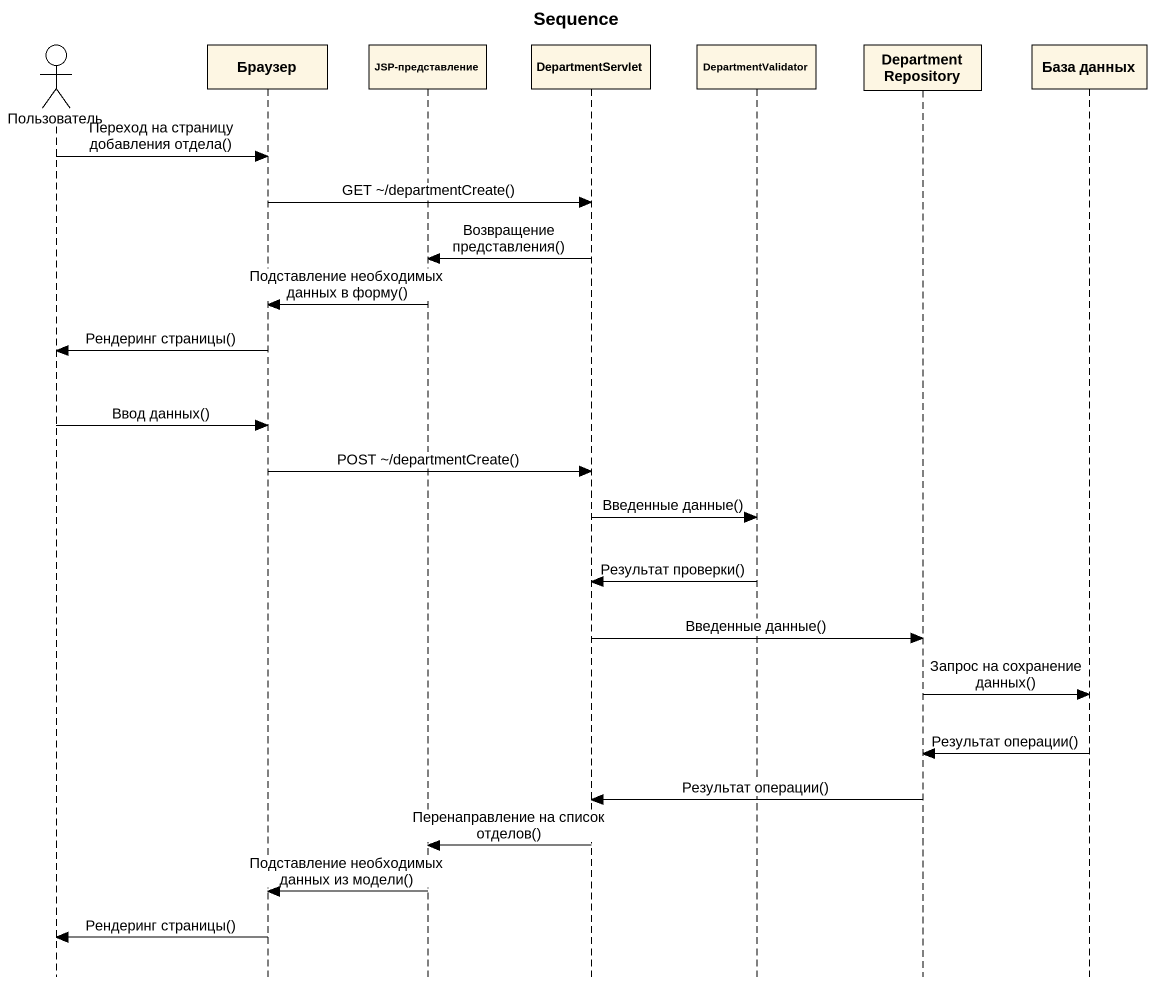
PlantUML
@startuml
title Sequence
hide footbox
actor Пользователь
participant Браузер
participant "JSP-представление" as JSP_представление
participant DepartmentServlet
participant DepartmentValidator
participant DepartmentRepository
participant "База данных" as База_данных

Пользователь -> Браузер : Переход на страницу добавления отдела()
Браузер -> DepartmentServlet : GET ~/departmentCreate()
DepartmentServlet -> JSP_представление : Возвращение представления()
JSP_представление -> Браузер : Подставление необходимых данных в форму()
Браузер -> Пользователь : Рендеринг страницы()
Пользователь -> Браузер : Ввод данных()
Браузер -> DepartmentServlet : POST ~/departmentCreate()
DepartmentServlet -> DepartmentValidator : Введенные данные()
DepartmentValidator -> DepartmentServlet : Результат проверки()
DepartmentServlet -> DepartmentRepository : Введенные данные()
DepartmentRepository -> База_данных : Запрос на сохранение данных()
База_данных -> DepartmentRepository : Результат операции()
DepartmentRepository -> DepartmentServlet : Результат операции()
DepartmentServlet -> JSP_представление : Перенаправление на список отделов()
JSP_представление -> Браузер : Подставление необходимых данных из модели()
Браузер -> Пользователь : Рендеринг страницы()
@enduml
